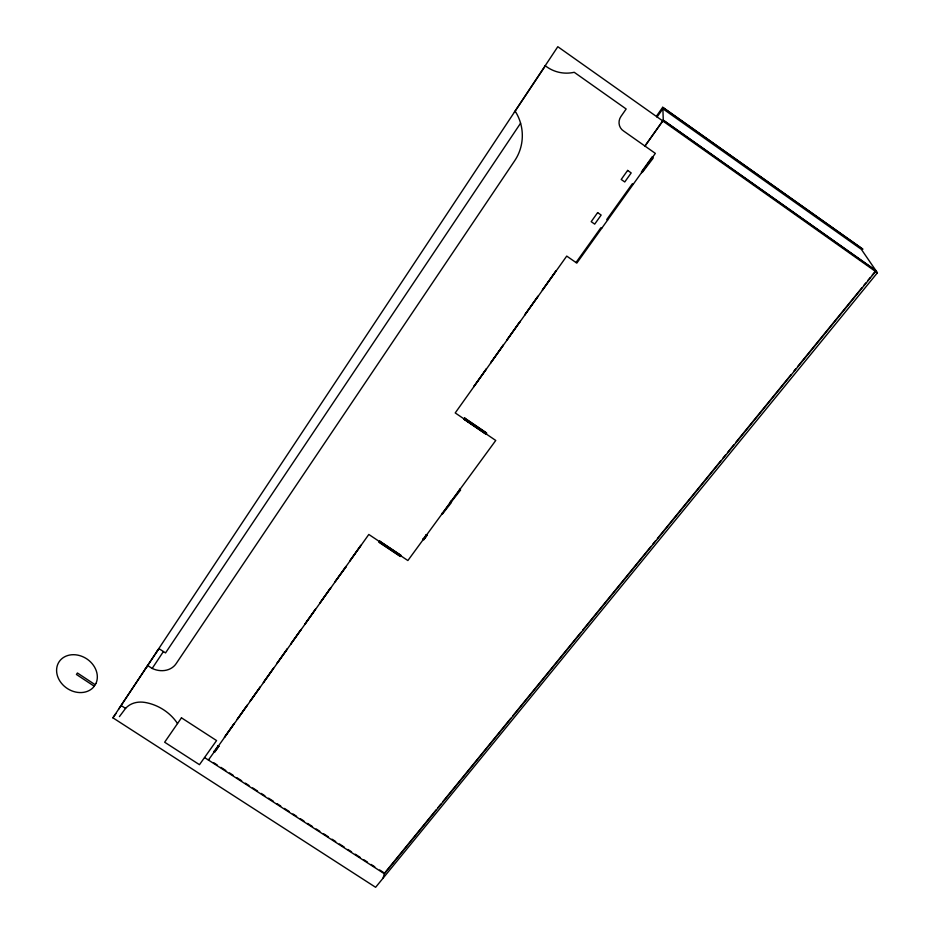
<?xml version="1.0" encoding="UTF-8"?>
<svg xmlns="http://www.w3.org/2000/svg" width="934" height="934" viewBox="0 0 934 934"><rect width="100%" height="100%" fill="white"/><g stroke="black" fill="none" stroke-linecap="round" stroke-linejoin="round"><path stroke-width="1.4" d="M383.045 878.205L384.551 873.138L436.178 809.825M208.726 759.482L208.422 760.043L368.813 534.458L407.878 560.54L495.756 440.463L455.22 412.933L566.728 256.091L576.815 263.096L655.341 153.386L623.69 131.075A10.402 10.029 -57.5 0 1 620.947 116.47L626.165 108.986L574.223 72.292A37.862 36.006 -74.3 0 1 545.363 65.812L544.685 66.512M112.909 717.826L557.808 46.7L877.4 272.775L375.62 887.3L112.909 717.826L115.909 713.599M118.571 709.268L158.967 648.628L165.54 652.924L520.588 123.206M514.377 112.22L545.363 65.812M145.214 669.094L147.747 665.545L152.172 668.44L163.415 651.535M656.777 115.734L662.673 107.305L862.724 249.098L662.673 107.305M656.999 117.089L662.883 108.788L861.335 249.331L877.4 272.775M330.764 587.766L319.977 602.92L330.706 587.778M345.895 566.471L334.956 581.859L346.21 566.74M156.468 652.119L158.967 648.628M575.998 262.524L600.854 227.791L601.671 228.363M426.464 534.563L423.009 539.28L423.732 539.759L427.177 535.054L426.359 534.622M427.072 535.112L423.966 539.35L423.254 538.871M119.424 716.6L125.576 708.404A23.899 19.812 30.2 0 1 144.898 702.426A41.598 34.336 29.8 0 1 177.518 723.546M438.023 807.571L440.79 804.174M442.623 801.909L510.851 718.258M512.684 715.993L580.913 632.341M582.746 630.076L650.975 546.425M652.808 544.16L655.575 540.774M657.419 538.509L721.036 460.509M722.869 458.244L725.636 454.858M727.481 452.593L733.937 444.677M735.782 442.424L791.098 374.592M793.853 371.195L795.698 368.942M797.543 366.677L862.082 287.544M863.915 285.279L865.76 283.025M867.604 280.76L870.371 277.375M872.216 275.11L874.983 271.712M213.606 762.646L217.272 765.016M220.938 767.374L225.818 770.538M229.484 772.908L233.15 775.267M236.804 777.637L241.696 780.801M245.362 783.159L249.016 785.529M252.682 787.899L257.562 791.051M261.228 793.421L264.894 795.791M268.56 798.161L273.44 801.314M277.106 803.684L280.76 806.054M284.426 808.424L289.318 811.576M292.972 813.946L296.638 816.316M300.304 818.674L303.97 821.044M307.625 823.414L312.516 826.567M316.171 828.937L319.837 831.307M323.503 833.677L328.383 836.829M332.049 839.199L335.715 841.569M339.369 843.927L344.261 847.091M347.915 849.461L351.581 851.82M355.247 854.19L360.127 857.354M363.793 859.712L367.459 862.082M371.125 864.452L374.779 866.822M379.671 869.974L383.325 872.344M204.534 757.532L384.364 873.757L876.092 270.86L663.28 120.299L644.95 146.066L663.268 120.124L875.905 270.591M121.21 705.579L125.576 708.404M218.066 745.881L218.731 746.313L215.077 751.461L214.4 751.029M217.937 746.103L218.603 746.535M214.283 751.251L214.948 751.683M94.241 686.233L76.436 674.476L77.417 672.994L95.221 684.762M426.289 534.808L427.001 535.287M423.184 539.046L423.896 539.525M441.759 513.385L442.529 513.91L451.472 502.48L450.316 501.698M441.829 514.155L460.03 489.288M459.446 489.218L460.602 490L451.589 501.535L450.818 501.009M607.602 220.074L606.785 219.502L632.341 183.776L633.182 184.36M652.656 157.157L641.565 172.65M662.883 108.788L663.315 121.327M515.229 111.263A44.237 42.987 84.2 0 1 514.716 160.695L176.106 663.7A20.571 17.407 31.8 0 1 152.172 668.44M95.922 683.513L93.353 687.354A21.435 17.734 33.6 0 1 59.064 679.672A21.435 17.734 33.6 0 1 75.701 654.816A21.435 17.734 33.6 0 1 95.922 683.513M181.465 717.826L164.653 742.215L199.467 764.689L216.56 740.569L181.465 717.826M218.147 745.822L214.084 751.531L214.75 751.963L218.813 746.254L218.147 745.822M234.224 723.5L224.487 737.241L234.224 723.5M247.183 705.275L237.318 719.192L247.183 705.275M260.166 687.062L250.149 701.142L260.142 687.039M273.51 668.289L263.353 682.579L273.475 668.277M287.228 649.002L276.919 663.49L287.193 648.99M301.075 629.516L290.626 644.215L301.04 629.516M315.47 609.26L304.858 624.192L315.47 609.26M360.909 545.363L349.795 560.984L360.851 545.386M486.287 369.012L473.725 386.676L486.287 369.012M503.356 344.985L490.595 362.941L503.356 344.985M520.075 321.471L507.104 339.719L520.075 321.471M537.937 296.347L524.756 314.898L537.937 296.347M555.823 271.187L542.421 290.042L555.823 271.187M597.643 212.613L591.199 221.673L594.701 224.125L601.157 215.065L597.643 212.613M627.636 170.42L621.203 179.48L624.753 181.967L631.197 172.93L627.636 170.42M464.478 418.14L463.766 419.144L485.972 434.217L486.696 433.224L464.478 418.14M464.84 418.198L464.128 419.203L485.727 433.866L486.439 432.874L464.84 418.198M651.92 157.227L641.46 171.856L642.3 172.451L653.193 158.115L651.92 157.227M379.613 541.288L378.947 542.21L400.347 556.489L401.013 555.567L379.613 541.288M379.986 541.3L379.321 542.222L400.137 556.104L400.791 555.193L379.986 541.3"/></g></svg>
